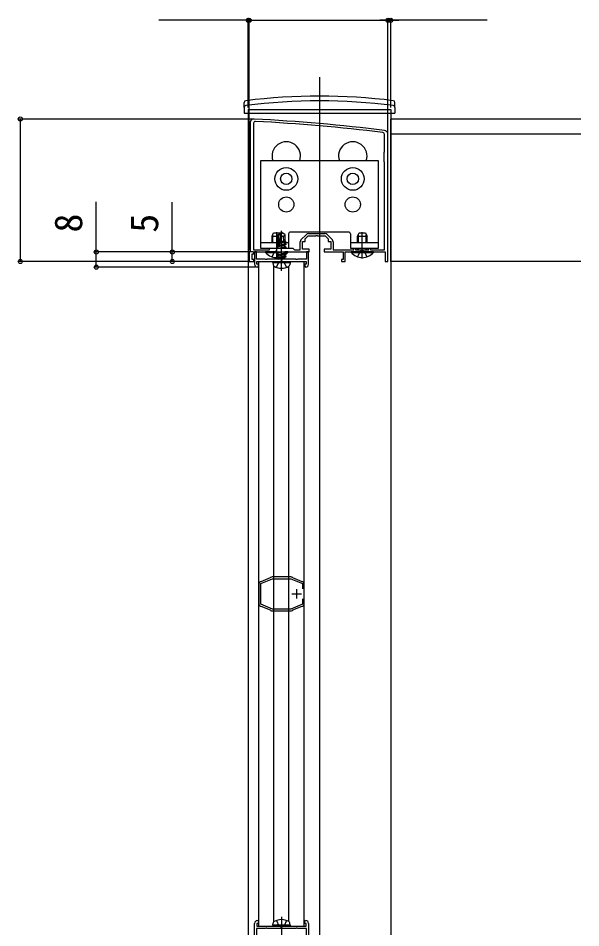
# Model space of a CAD drawing. Units: millimetres, scale not verified. Extents: x -875 to 875, y -1304 to 1296.
# Drawn here: x -563.6 to -267.5, y 490.1 to 969 of the extents above; entities that cross this region are included whole.
import ezdxf
from ezdxf.enums import TextEntityAlignment as Align

# ---------------------------------------------------------------- set-up
doc = ezdxf.new("R2010")
doc.units = ezdxf.units.MM
doc.header["$LTSCALE"] = 8
for name, color, linetype in [('0-2_YKK_11', 7, 'Continuous'), ('0-3_YKK_11E', 7, 'Continuous'), ('0-4_YKK_12', 2, 'Continuous'), ('0-5_YKK_13', 4, 'Continuous'), ('0-6_YKK_D', 6, 'Continuous')]:
    doc.layers.add(name, color=color, linetype=linetype)
doc.styles.add('ＭＳ ゴシック', font='')
doc.styles.get('ＭＳ ゴシック').set_extended_font_data('MS Gothic')

msp = doc.modelspace()

# ---------------------------------------------------------------- linework, layer by layer
at = {"layer": '0-2_YKK_11'}
for p, q in [((-414.761, 852.336), (-411.936, 855.161)), ((-410.876, 855.6), (-402.124, 855.6)), ((-401.064, 855.161), (-398.239, 852.336))]:
    msp.add_line(p, q, dxfattribs=at)
for points in [[(-441.5, 913.9), (-441.5, 846.4), (-442, 845.9), (-442, 840.9), (-439.5, 840.9), (-439.5, 841.9), (-440.5, 841.9), (-440.5, 844.9), (-439.5, 844.9), (-439.5, 845.9), (-427.958, 845.9), (-427.775, 846.02), (-427.225, 846.02), (-427.042, 845.9), (-421.958, 845.9), (-421.775, 846.02), (-421.225, 846.02), (-421.042, 845.9), (-410.5, 845.9), (-410.5, 847.4), (-414, 847.4), (-414, 851.4), (-412.5, 851.4), (-412.5, 852.9), (-411, 854.4), (-406.958, 854.4), (-406.775, 854.52), (-406.225, 854.52), (-406.042, 854.4), (-402, 854.4), (-400.5, 852.9), (-400.5, 851.4), (-399, 851.4), (-399, 847.4), (-402.5, 847.4), (-402.5, 845.9), (-400.958, 845.9), (-400.775, 846.02), (-400.225, 846.02), (-400.042, 845.9)], [(-439.7, 913.657), (-439.7, 847.1), (-431.4, 847.1), (-431.4, 847.9), (-419, 847.9), (-418.2, 847.1), (-415.2, 847.1), (-415.2, 851.276)], [(-400.042, 845.9), (-392.5, 845.9), (-392.5, 841.9), (-393.5, 841.9), (-393.5, 840.9), (-391.5, 840.9), (-391.5, 845.9), (-382.958, 845.9), (-382.775, 846.02), (-382.225, 846.02), (-382.042, 845.9), (-370.5, 845.9), (-370.5, 840.9), (-369, 840.9), (-369, 907.9)], [(-397.8, 851.276), (-397.8, 847.1), (-386.9, 847.1), (-386.9, 847.9), (-386, 847.9), (-386, 847.1), (-379, 847.1), (-379, 847.9), (-378.1, 847.9), (-378.1, 847.1), (-370.8, 847.1), (-370.8, 893.2), (-371, 893.4), (-371, 898.4), (-370.8, 898.6), (-370.8, 907.796)], [(-410.8, 839.4), (-410.8, 845.9), (-411.8, 845.9), (-411.8, 842.1), (-416.48, 842.1), (-416.74, 841.95), (-417.26, 841.95), (-417.52, 842.1), (-424.48, 842.1), (-424.74, 841.95), (-425, 841.8), (-425.26, 841.95), (-425.52, 842.1), (-432.48, 842.1), (-432.74, 841.95), (-433.26, 841.95), (-433.52, 842.1), (-438.2, 842.1), (-438.2, 845.9), (-439.2, 845.9), (-439.2, 839.4)], [(-438, 840.9), (-425, 840.9), (-412, 840.9), (-412, 839.4), (-412.8, 839.4), (-412.8, 838.4), (-412.3, 837.9)], [(-437.7, 837.9), (-437.2, 838.4), (-437.2, 839.4), (-438, 839.4), (-438, 840.9)], [(-438, 490.9), (-425, 490.9), (-412, 490.9), (-412, 492.4), (-412.8, 492.4), (-412.8, 493.4), (-412.3, 493.9)], [(-437.7, 493.9), (-437.2, 493.4), (-437.2, 492.4), (-438, 492.4), (-438, 490.9)], [(-410.8, 492.4), (-410.8, 485.9), (-411.8, 485.9), (-411.8, 489.7), (-416.48, 489.7), (-416.74, 489.85), (-417.26, 489.85), (-417.52, 489.7), (-424.48, 489.7), (-424.74, 489.85), (-425, 490), (-425.26, 489.85), (-425.52, 489.7), (-432.48, 489.7), (-432.74, 489.85), (-433.26, 489.85), (-433.52, 489.7), (-438.2, 489.7), (-438.2, 485.9), (-439.2, 485.9), (-439.2, 492.4)]]:
    msp.add_lwpolyline(points, dxfattribs=at)
for centre, radius, start, end in [((-439.5, 913.9), 2, 86.9684, 180.00001), ((-492.281, -82.699), 999.996, 83.01993, 86.96841), ((-438.7, 913.657), 1, 86.92182, 180.00002), ((-492.281, -82.704), 998.8, 83.06481, 86.92179), ((-371, 907.9), 2, 0.00001, 83.01993), ((-371.8, 907.796), 1, 359.99998, 83.06477), ((-410.876, 854.1), 1.5, 90.00002, 135.00001), ((-402.124, 854.1), 1.5, 44.99999, 89.99998), ((-413.7, 851.276), 1.5, 134.99999, 179.99998), ((-399.3, 851.276), 1.5, 0.00002, 45.00001), ((-437.7, 839.4), 1.5, 180.00001, 269.99999), ((-412.3, 839.4), 1.5, 270.00001, 359.99999), ((-437.7, 492.4), 1.5, 90.00001, 179.99999), ((-412.3, 492.4), 1.5, 0.00001, 89.99999)]:
    msp.add_arc(centre, radius, start, end, dxfattribs=at)
at = {"layer": '0-3_YKK_11E'}
for p, q in [((-419.493, 665.9), (-414.493, 665.9)), ((-416.993, 663.4), (-416.993, 668.4))]:
    msp.add_line(p, q, dxfattribs=at)
for points in [[(-436.986, 671.12), (-436.94, 670.971), (-436.894, 670.843)], [(-436.894, 670.843), (-436.894, 660.957), (-436.94, 660.829), (-436.986, 660.68)], [(-430.293, 674.783), (-430.77, 674.583), (-430.872, 674.485), (-430.975, 674.388), (-435.918, 672.309), (-436.055, 672.303), (-436.211, 672.287)], [(-413.994, 663.31), (-413.993, 660.498), (-420.176, 657.9), (-429.812, 657.9), (-435.894, 660.456), (-435.894, 671.344), (-429.812, 673.9), (-420.175, 673.9), (-413.994, 671.302), (-413.994, 668.49)], [(-420.276, 674.9), (-420.794, 674.9), (-420.926, 674.85), (-421.058, 674.8), (-428.929, 674.8), (-429.061, 674.85), (-429.194, 674.9), (-429.712, 674.9)], [(-413.777, 672.288), (-413.932, 672.303), (-414.069, 672.309), (-419.012, 674.388), (-419.115, 674.485), (-419.218, 674.583), (-419.695, 674.783)], [(-413.001, 660.68), (-413.047, 660.829), (-413.094, 660.957), (-413.094, 670.843), (-413.047, 670.971), (-413.001, 671.12)], [(-436.211, 659.512), (-436.055, 659.497), (-435.918, 659.491), (-430.975, 657.412), (-430.872, 657.315), (-430.77, 657.217), (-430.293, 657.017)], [(-429.712, 656.9), (-429.194, 656.9), (-429.061, 656.95), (-428.929, 657), (-421.058, 657), (-420.926, 656.95), (-420.794, 656.9), (-420.276, 656.9)], [(-419.695, 657.017), (-419.218, 657.217), (-419.115, 657.315), (-419.013, 657.412), (-414.069, 659.491), (-413.932, 659.497), (-413.777, 659.512)]]:
    msp.add_lwpolyline(points, dxfattribs=at)
for centre, start, end in [((-435.494, 670.97), 118.55562, 174.26075), ((-429.712, 673.4), 89.99994, 112.78745), ((-420.276, 673.4), 67.21227, 90), ((-414.494, 670.97), 5.73917, 61.44408), ((-435.494, 660.83), 185.73921, 241.44435), ((-429.712, 658.4), 247.21229, 270.00002), ((-420.276, 658.4), 269.99992, 292.78766), ((-414.494, 660.83), 298.55653, 354.26086)]:
    msp.add_arc(centre, 1.5, start, end, dxfattribs=at)
at = {"layer": '0-4_YKK_12'}
for p, q in [((-405, 937.9), (-405, 197.747)), ((-442.5, 920.9), (-442.5, 918.9)), ((-442.5, 920.9), (-367.5, 920.9)), ((-367.5, 920.9), (-367.5, 918.9)), ((-442.5, 918.9), (-442.5, 340.9)), ((-367.5, 918.9), (-367.5, 467.377)), ((-267.5, 915.9), (-367.5, 915.9)), ((-267.5, 907.9), (-367.5, 907.9)), ((-437, 490.9), (-437, 840.9)), ((-437, 840.9), (-413, 840.9)), ((-429.035, 493.267), (-429.035, 838.533)), ((-421.165, 493.4), (-421.165, 838.4)), ((-413, 490.9), (-413, 840.9)), ((-437, 490.9), (-413, 490.9))]:
    msp.add_line(p, q, dxfattribs=at)
msp.add_lwpolyline([(-267.5, 840.9), (-367.5, 840.9), (-367.5, 915.9)], dxfattribs=at)
for centre in [(-422.5, 896.4), (-387.5, 896.4)]:
    msp.add_arc(centre, 7.5, 340.52879, 199.47121, dxfattribs=at)
at = {"layer": '0-5_YKK_13'}
for p, q in [((-444.7, 921.9), (-444.653, 924.567)), ((-365.3, 921.9), (-365.347, 924.567)), ((-444.7, 921.9), (-444.648, 918.9)), ((-365.3, 921.9), (-365.352, 918.9)), ((-444.648, 918.9), (-365.352, 918.9)), ((-430, 854.2), (-429.2, 855.9)), ((-430, 850.8), (-430, 854.2)), ((-430, 854.2), (-427.001, 854.2)), ((-429.567, 850.8), (-429.567, 855.12)), ((-429.2, 855.9), (-425.8, 855.9)), ((-427.5, 842.4), (-427.5, 856.4)), ((-427.001, 854.971), (-425.177, 856.202)), ((-427.001, 851.118), (-427.001, 854.971)), ((-427.001, 854.971), (-426.648, 854.783)), ((-426.581, 849.599), (-425.177, 855.776)), ((-426.071, 849.72), (-425, 854.429)), ((-425.8, 855.9), (-425.758, 855.81)), ((-424.823, 856.202), (-425.177, 856.202)), ((-425.177, 855.776), (-425.177, 856.202)), ((-425, 835.956), (-425, 857.029)), ((-425, 854.429), (-425, 856.202)), ((-425, 854.429), (-424.823, 856.202)), ((-422.999, 854.971), (-424.823, 856.202)), ((-424.176, 853.965), (-422.999, 854.971)), ((-422.999, 851.528), (-422.999, 854.971)), ((-421.25, 855.4), (-421.25, 847.9)), ((-389.75, 856.4), (-420.25, 856.4)), ((-385, 854.2), (-384.2, 855.9)), ((-385, 850.8), (-385, 854.2)), ((-385, 854.2), (-380, 854.2)), ((-384.567, 850.8), (-384.567, 855.12)), ((-384.2, 855.9), (-380.8, 855.9)), ((-382.5, 842.4), (-382.5, 856.4)), ((-380.8, 855.9), (-380, 854.2)), ((-380.433, 850.8), (-380.433, 855.12)), ((-380, 850.8), (-380, 854.2)), ((-436, 850.8), (-427.354, 850.8)), ((-427.472, 849.198), (-422.528, 850.022)), ((-422.528, 849.904), (-427.472, 849.08)), ((-427.472, 849.08), (-427.472, 849.198)), ((-427.472, 849.08), (-426.824, 848.707)), ((-427.354, 850.914), (-426.648, 851.051)), ((-427.354, 850.66), (-427.354, 850.914)), ((-427.354, 850.66), (-426.648, 850.777)), ((-427.354, 850.66), (-426.824, 850.355)), ((-427.001, 851.611), (-426.648, 851.611)), ((-426.824, 850.355), (-426.644, 850.395)), ((-426.824, 849.572), (-426.824, 850.355)), ((-426.824, 848.707), (-423.176, 849.531)), ((-426.824, 847.924), (-426.824, 848.707)), ((-426.065, 849.743), (-423.176, 850.396)), ((-425.878, 850.568), (-423.176, 851.179)), ((-425.798, 850.917), (-422.764, 851.416)), ((-425.727, 851.23), (-423.766, 851.611)), ((-425.641, 851.611), (-422.999, 851.611)), ((-425.374, 847.9), (-422.528, 848.374)), ((-422.528, 848.257), (-424.667, 847.9)), ((-422.764, 851.416), (-423.176, 851.179)), ((-423.176, 850.396), (-423.176, 851.179)), ((-423.176, 850.8), (-421.25, 850.8)), ((-422.528, 850.022), (-423.176, 850.396)), ((-422.528, 849.904), (-423.176, 849.531)), ((-423.176, 848.748), (-423.176, 849.531)), ((-422.528, 848.374), (-423.176, 848.748)), ((-422.528, 848.257), (-423.176, 847.883)), ((-422.999, 851.528), (-422.764, 851.416)), ((-422.528, 849.904), (-422.528, 850.022)), ((-422.528, 848.257), (-422.528, 848.374)), ((-388.75, 850.8), (-374, 850.8)), ((-385, 847.1), (-385, 847.9)), ((-384.567, 847.1), (-384.567, 847.9)), ((-380.433, 847.1), (-380.433, 847.9)), ((-380, 847.1), (-380, 847.9)), ((-427.472, 845.9), (-433.4, 845.9)), ((-433.4, 845.652), (-433.4, 845.9)), ((-433.4, 845.652), (-427.242, 845.652)), ((-430, 843.317), (-428.645, 846.035)), ((-427.5, 846.644), (-428.645, 846.035)), ((-427.472, 845.902), (-427.234, 846.04)), ((-427.472, 845.902), (-427.176, 845.952)), ((-427.472, 845.785), (-427.472, 845.902)), ((-426.78, 845.9), (-427.472, 845.785)), ((-427.472, 845.785), (-426.824, 845.411)), ((-427.472, 844.255), (-422.528, 845.079)), ((-422.528, 844.961), (-427.472, 844.137)), ((-427.472, 844.137), (-427.472, 844.255)), ((-427.472, 844.137), (-426.824, 843.763)), ((-427.472, 842.607), (-422.528, 843.431)), ((-422.528, 843.313), (-427.472, 842.489)), ((-427.472, 842.607), (-426.824, 842.98)), ((-426.824, 845.411), (-424.659, 845.9)), ((-426.824, 844.628), (-426.824, 845.411)), ((-426.824, 843.763), (-423.176, 844.587)), ((-426.824, 842.98), (-423.176, 843.804)), ((-426.824, 842.98), (-426.824, 843.763)), ((-426.824, 842.115), (-423.176, 842.939)), ((-423.176, 845.452), (-423.176, 845.9)), ((-421.6, 845.9), (-423.176, 845.9)), ((-423.176, 845.652), (-421.6, 845.652)), ((-422.528, 845.079), (-423.176, 845.452)), ((-422.528, 844.961), (-423.176, 844.587)), ((-423.176, 843.804), (-423.176, 844.587)), ((-422.528, 843.431), (-423.176, 843.804)), ((-422.528, 843.313), (-423.176, 842.939)), ((-423.176, 842.157), (-423.176, 842.939)), ((-422.528, 844.961), (-422.528, 845.079)), ((-422.528, 843.313), (-422.528, 843.431)), ((-421.6, 845.652), (-421.6, 845.9)), ((-376.6, 845.9), (-388.4, 845.9)), ((-388.4, 845.652), (-388.4, 845.9)), ((-388.4, 845.652), (-376.6, 845.652)), ((-385, 843.317), (-383.645, 846.035)), ((-382.5, 846.644), (-383.645, 846.035)), ((-382.5, 846.644), (-381.355, 846.035)), ((-380, 843.317), (-381.355, 846.035)), ((-376.6, 845.652), (-376.6, 845.9)), ((-429.604, 840.311), (-429.501, 840.9)), ((-429.604, 840.311), (-429.402, 839.164)), ((-429.604, 840.311), (-420.396, 840.311)), ((-429.501, 840.9), (-420.499, 840.9)), ((-427.472, 842.489), (-427.472, 842.607)), ((-427.472, 842.489), (-426.824, 842.115)), ((-426.824, 842.1), (-426.824, 842.115)), ((-423.176, 842.157), (-423.363, 842.1)), ((-423.078, 842.1), (-423.176, 842.157)), ((-420.396, 840.311), (-420.598, 839.164)), ((-420.396, 840.311), (-420.499, 840.9)), ((-425, 495.844), (-425, 474.771)), ((-429.604, 491.489), (-429.402, 492.636)), ((-420.396, 491.489), (-429.604, 491.489)), ((-429.604, 491.489), (-429.501, 490.9)), ((-420.499, 490.9), (-429.501, 490.9)), ((-420.396, 491.489), (-420.598, 492.636)), ((-420.396, 491.489), (-420.499, 490.9))]:
    msp.add_line(p, q, dxfattribs=at)
for points in [[(-374, 847.9), (-374, 893.9), (-436, 893.9), (-436, 847.9), (-421.25, 847.9)], [(-426.648, 849.785), (-426.648, 854.783), (-425.177, 855.776)], [(-425, 854.555), (-424.176, 853.965), (-423.941, 851.611)], [(-388.75, 855.4), (-388.75, 847.9), (-374, 847.9)], [(-427.472, 849.198), (-426.824, 849.572), (-426.599, 849.623)], [(-427.354, 850.914), (-426.824, 851.22), (-426.648, 851.26)], [(-426.866, 847.9), (-426.824, 847.924), (-423.176, 848.748)], [(-427.472, 844.255), (-426.824, 844.628), (-423.176, 845.452)], [(-427.707, 837.864), (-426.348, 840.591), (-425, 841.307)], [(-422.293, 837.864), (-423.652, 840.591), (-425, 841.307)], [(-427.707, 493.936), (-426.348, 491.209), (-425, 490.493)], [(-422.293, 493.936), (-423.652, 491.209), (-425, 490.493)]]:
    msp.add_lwpolyline(points, dxfattribs=at)
for centre, radius in [((-422.5, 884.4), 6), ((-422.5, 884.4), 3), ((-387.5, 884.4), 6), ((-387.5, 884.4), 3), ((-422.5, 870.9), 4), ((-387.5, 870.9), 4)]:
    msp.add_circle(centre, radius, dxfattribs=at)
for centre, radius, start, end in [((-443.654, 924.549), 1, 96.9597, 179), ((-405, 607.9), 317.528, 82.97773, 97.02227), ((-405, 607.9), 320, 83.0403, 96.9597), ((-366.346, 924.549), 1, 1, 83.0403), ((-443.697, 922.053), 1, 97.02227, 179), ((-366.303, 922.053), 1, 1, 82.97773), ((-420.25, 855.4), 1, 90, 180), ((-389.75, 855.4), 1, 0, 90), ((-426.356, 849.785), 0.292, 180, 347.19096), ((-427.5, 850.6), 7.7, 219.98312, 274.26907), ((-427.5, 850.6), 7.7, 304.16749, 320.01688), ((-382.5, 850.6), 7.7, 219.98312, 320.01688), ((-428.359, 839.348), 1.059, 190, 239.36409), ((-425, 845.02), 7.651, 239.36409, 300.63591), ((-421.641, 839.348), 1.059, 300.63591, 350), ((-428.359, 492.452), 1.059, 120.63591, 170), ((-425, 486.78), 7.651, 59.36409, 120.63591), ((-421.641, 492.452), 1.059, 10, 59.36409)]:
    msp.add_arc(centre, radius, start, end, dxfattribs=at)
at = {"layer": '0-6_YKK_D'}
for p, q in [((-442.5, 967.9), (-489.6, 967.9)), ((-442.5, 921.9), (-442.5, 968.9)), ((-442, 967.9), (-442.5, 967.9)), ((-442, 846.776), (-442, 968.9)), ((-442, 846.776), (-442, 968.9)), ((-442, 967.9), (-369, 967.9)), ((-442, 967.9), (-437.7, 967.9)), ((-369, 967.9), (-373.3, 967.9)), ((-369, 908.9), (-369, 968.9)), ((-369, 908.9), (-369, 968.9)), ((-369, 967.9), (-367.5, 967.9)), ((-369, 967.9), (-367.5, 967.9)), ((-367.5, 921.9), (-367.5, 968.9)), ((-367.5, 967.9), (-363.2, 967.9)), ((-316.782, 967.9), (-367.5, 967.9)), ((-440.5, 915.9), (-563.5, 915.9)), ((-562.5, 915.9), (-562.5, 840.9)), ((-482.5, 845.9), (-482.5, 872.091)), ((-439.9, 845.9), (-523.5, 845.9)), ((-439.9, 845.9), (-483.5, 845.9)), ((-482.5, 840.9), (-482.5, 845.9)), ((-442.7, 840.9), (-563.5, 840.9)), ((-442.7, 840.9), (-483.5, 840.9)), ((-438.7, 837.9), (-523.5, 837.9))]:
    msp.add_line(p, q, dxfattribs=at)
msp.add_lwpolyline([(-522.5, 837.9), (-522.5, 845.9), (-522.5, 872.318)], dxfattribs=at)
for centre in [(-442.5, 967.9), (-442, 967.9), (-442, 967.9), (-369, 967.9), (-369, 967.9), (-367.5, 967.9), (-562.5, 915.9), (-522.5, 845.9), (-482.5, 845.9), (-562.5, 840.9), (-522.5, 837.9), (-482.5, 840.9)]:
    msp.add_circle(centre, 1.075, dxfattribs=at)

# ---------------------------------------------------------------- texts
at = {"layer": '0-6_YKK_D', "style": 'ＭＳ ゴシック'}
for s, p in [('8', (-525.5, 856.136)), ('5', (-485.5, 856.023))]:
    msp.add_text(s, height=14.66, rotation=90, dxfattribs=at).set_placement(p, align=Align.BOTTOM_LEFT)

doc.saveas('drawing.dxf')
